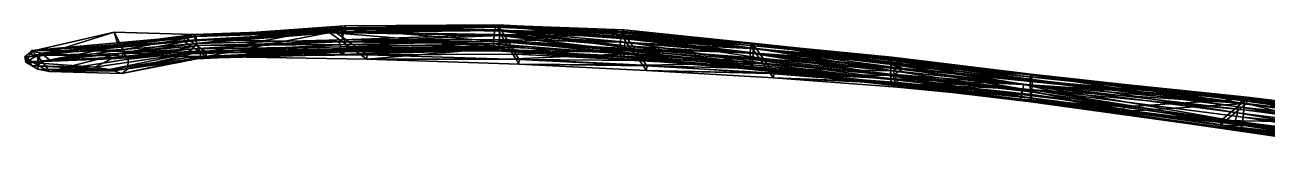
# Model space of a CAD drawing. Extents: x -3.67 to 3.67, y -1.12 to 0.75.
# Drawn here: x -3.672 to -1.979, y 0.317 to 0.504 of the extents above; entities that cross this region are included whole.
import ezdxf

# ---------------------------------------------------------------- set-up
doc = ezdxf.new("R2010")
doc.units = 0
doc.layers.add('PTERANDN$LWO', color=1, linetype='CONTINUOUS')

msp = doc.modelspace()

# ---------------------------------------------------------------- linework, layer by layer
at = {"layer": 'PTERANDN$LWO'}
for points in [[(-3.6626, 0.4679, 0.0091), (-3.5451, 0.4768, 0.0988), (-3.5502, 0.4938, 0.0728)], [(-3.5502, 0.4938, 0.0728), (-3.6547, 0.461, 0.0086), (-3.6626, 0.4679, 0.0091)], [(-3.5502, 0.4938, 0.0728), (-3.5405, 0.475, 0.0821), (-3.6547, 0.461, 0.0086)], [(-3.5502, 0.4938, 0.0728), (-3.5451, 0.4768, 0.0988), (-3.4418, 0.4906, 0.1762)], [(-3.5405, 0.475, 0.0821), (-3.5502, 0.4938, 0.0728), (-3.4418, 0.4906, 0.1762)], [(-3.4545, 0.4874, 0.1706), (-3.2569, 0.4996, 0.3062), (-3.4248, 0.4666, -0.0205)], [(-3.2569, 0.4996, 0.3062), (-3.4545, 0.4874, 0.1706), (-3.2569, 0.4932, 0.3062)], [(-3.4543, 0.4811, 0.1713), (-3.2569, 0.4932, 0.3062), (-3.4545, 0.4874, 0.1706)], [(-3.2569, 0.4932, 0.3062), (-3.4543, 0.4811, 0.1713), (-3.4248, 0.4603, -0.0198)], [(-3.4418, 0.4906, 0.1762), (-3.2345, 0.4969, 0.3127), (-3.2387, 0.4977, 0.3091)], [(-3.2387, 0.4977, 0.3091), (-3.2411, 0.4941, 0.3103), (-3.4418, 0.4906, 0.1762)], [(-3.2345, 0.4969, 0.3127), (-3.4418, 0.4906, 0.1762), (-3.4386, 0.4878, 0.1876)], [(-3.2411, 0.4941, 0.3103), (-3.4392, 0.4834, 0.1722), (-3.4418, 0.4906, 0.1762)], [(-3.2355, 0.4805, 0.3057), (-3.4392, 0.4834, 0.1722), (-3.2411, 0.4941, 0.3103)], [(-3.4379, 0.4781, 0.1969), (-3.2357, 0.5026, 0.3174), (-3.4386, 0.4878, 0.1876)], [(-3.2357, 0.5026, 0.3174), (-3.2345, 0.4969, 0.3127), (-3.4386, 0.4878, 0.1876)], [(-3.4379, 0.4781, 0.1969), (-3.234, 0.497, 0.3229), (-3.2357, 0.5026, 0.3174)], [(-3.2377, 0.4942, 0.3319), (-3.234, 0.497, 0.3229), (-3.4379, 0.4781, 0.1969)], [(-3.2395, 0.4833, 0.3351), (-3.2377, 0.4942, 0.3319), (-3.4379, 0.4781, 0.1969)], [(-3.2569, 0.4996, 0.3062), (-3.2058, 0.4629, -0.0513), (-3.4248, 0.4666, -0.0205)], [(-3.2059, 0.4566, -0.0507), (-3.2569, 0.4932, 0.3062), (-3.4248, 0.4603, -0.0198)], [(-3.0264, 0.5025, 0.4317), (-3.022, 0.4953, 0.351), (-3.2569, 0.4996, 0.3062)], [(-3.0264, 0.5025, 0.4317), (-3.2569, 0.4996, 0.3062), (-3.0267, 0.4962, 0.4322)], [(-3.2569, 0.4996, 0.3062), (-3.0123, 0.4794, 0.1737), (-3.2058, 0.4629, -0.0513)], [(-3.022, 0.4953, 0.351), (-3.0123, 0.4794, 0.1737), (-3.2569, 0.4996, 0.3062)], [(-3.2569, 0.4932, 0.3062), (-3.0267, 0.4962, 0.4322), (-3.2569, 0.4996, 0.3062)], [(-3.0267, 0.4962, 0.4322), (-3.2569, 0.4932, 0.3062), (-3.0223, 0.489, 0.3516)], [(-3.0126, 0.4731, 0.1742), (-3.2569, 0.4932, 0.3062), (-3.2059, 0.4566, -0.0507)], [(-3.0223, 0.489, 0.3516), (-3.2569, 0.4932, 0.3062), (-3.0126, 0.4731, 0.1742)], [(-3.0253, 0.4969, 0.4263), (-3.2411, 0.4941, 0.3103), (-3.2387, 0.4977, 0.3091)], [(-3.2411, 0.4941, 0.3103), (-3.0253, 0.4969, 0.4263), (-3.0251, 0.4892, 0.4234)], [(-3.2355, 0.4805, 0.3057), (-3.2411, 0.4941, 0.3103), (-3.0251, 0.4892, 0.4234)], [(-3.2377, 0.4942, 0.3319), (-3.2395, 0.4833, 0.3351), (-3.0323, 0.4905, 0.4513)], [(-3.2387, 0.4977, 0.3091), (-3.2345, 0.4969, 0.3127), (-3.0264, 0.5025, 0.4317)], [(-3.0253, 0.4969, 0.4263), (-3.2387, 0.4977, 0.3091), (-3.0264, 0.5025, 0.4317)], [(-3.0301, 0.5005, 0.4455), (-3.2377, 0.4942, 0.3319), (-3.0312, 0.4964, 0.449)], [(-3.0301, 0.5005, 0.4455), (-3.234, 0.497, 0.3229), (-3.2377, 0.4942, 0.3319)], [(-3.2377, 0.4942, 0.3319), (-3.0323, 0.4905, 0.4513), (-3.0312, 0.4964, 0.449)], [(-3.0275, 0.5039, 0.4363), (-3.2357, 0.5026, 0.3174), (-3.0287, 0.5033, 0.4412)], [(-3.0275, 0.5039, 0.4363), (-3.2345, 0.4969, 0.3127), (-3.2357, 0.5026, 0.3174)], [(-3.2357, 0.5026, 0.3174), (-3.234, 0.497, 0.3229), (-3.0287, 0.5033, 0.4412)], [(-3.2345, 0.4969, 0.3127), (-3.0275, 0.5039, 0.4363), (-3.0264, 0.5025, 0.4317)], [(-3.234, 0.497, 0.3229), (-3.0301, 0.5005, 0.4455), (-3.0287, 0.5033, 0.4412)], [(-3.0323, 0.4905, 0.4513), (-2.859, 0.4885, 0.5102), (-3.0312, 0.4964, 0.449)], [(-2.8576, 0.4923, 0.5046), (-3.0301, 0.5005, 0.4455), (-3.0312, 0.4964, 0.449)], [(-2.859, 0.4885, 0.5102), (-2.8576, 0.4923, 0.5046), (-3.0312, 0.4964, 0.449)], [(-3.0301, 0.5005, 0.4455), (-2.8555, 0.4968, 0.4981), (-3.0287, 0.5033, 0.4412)], [(-2.8555, 0.4968, 0.4981), (-3.0301, 0.5005, 0.4455), (-2.8576, 0.4923, 0.5046)], [(-2.8548, 0.4948, 0.4934), (-3.0275, 0.5039, 0.4363), (-3.0287, 0.5033, 0.4412)], [(-2.8555, 0.4968, 0.4981), (-2.8548, 0.4948, 0.4934), (-3.0287, 0.5033, 0.4412)], [(-3.0275, 0.5039, 0.4363), (-2.8531, 0.4896, 0.4869), (-3.0264, 0.5025, 0.4317)], [(-2.8531, 0.4896, 0.4869), (-3.0275, 0.5039, 0.4363), (-2.8548, 0.4948, 0.4934)], [(-3.0267, 0.4962, 0.4322), (-2.8574, 0.4874, 0.4949), (-3.0264, 0.5025, 0.4317)], [(-2.8574, 0.4874, 0.4949), (-3.0267, 0.4962, 0.4322), (-2.8522, 0.4802, 0.3995)], [(-3.0267, 0.4962, 0.4322), (-3.0223, 0.489, 0.3516), (-2.8522, 0.4802, 0.3995)], [(-2.8531, 0.4896, 0.4869), (-2.8533, 0.4844, 0.4835), (-3.0264, 0.5025, 0.4317)], [(-2.8533, 0.4844, 0.4835), (-3.0253, 0.4969, 0.4263), (-3.0264, 0.5025, 0.4317)], [(-3.022, 0.4953, 0.351), (-3.0264, 0.5025, 0.4317), (-2.8517, 0.4866, 0.3991)], [(-3.0264, 0.5025, 0.4317), (-2.8568, 0.4937, 0.4945), (-2.8517, 0.4866, 0.3991)], [(-2.8568, 0.4937, 0.4945), (-3.0264, 0.5025, 0.4317), (-2.8574, 0.4874, 0.4949)], [(-3.0253, 0.4969, 0.4263), (-2.8548, 0.475, 0.4849), (-3.0251, 0.4892, 0.4234)], [(-3.0253, 0.4969, 0.4263), (-2.8533, 0.4844, 0.4835), (-2.8548, 0.475, 0.4849)], [(-3.0123, 0.4794, 0.1737), (-3.022, 0.4953, 0.351), (-2.8405, 0.4708, 0.1891)], [(-3.022, 0.4953, 0.351), (-2.8517, 0.4866, 0.3991), (-2.8405, 0.4708, 0.1891)], [(-2.6823, 0.4756, 0.5554), (-2.8576, 0.4923, 0.5046), (-2.859, 0.4885, 0.5102)], [(-2.8555, 0.4968, 0.4981), (-2.8576, 0.4923, 0.5046), (-2.6813, 0.4783, 0.551)], [(-2.8576, 0.4923, 0.5046), (-2.6823, 0.4756, 0.5554), (-2.6813, 0.4783, 0.551)], [(-2.8574, 0.4874, 0.4949), (-2.6803, 0.4713, 0.5418), (-2.8568, 0.4937, 0.4945)], [(-2.8517, 0.4866, 0.3991), (-2.8568, 0.4937, 0.4945), (-2.6752, 0.4713, 0.4333)], [(-2.8568, 0.4937, 0.4945), (-2.6796, 0.4776, 0.5415), (-2.6752, 0.4713, 0.4333)], [(-2.6796, 0.4776, 0.5415), (-2.8568, 0.4937, 0.4945), (-2.6803, 0.4713, 0.5418)], [(-2.6803, 0.4789, 0.5462), (-2.8555, 0.4968, 0.4981), (-2.6813, 0.4783, 0.551)], [(-2.6803, 0.4789, 0.5462), (-2.8548, 0.4948, 0.4934), (-2.8555, 0.4968, 0.4981)], [(-2.8548, 0.4948, 0.4934), (-2.6803, 0.4789, 0.5462), (-2.6796, 0.4776, 0.5415)], [(-2.8531, 0.4896, 0.4869), (-2.8548, 0.4948, 0.4934), (-2.6796, 0.4776, 0.5415)], [(-3.4545, 0.4874, 0.1706), (-3.4248, 0.4666, -0.0205), (-3.6629, 0.4687, 0.0104)], [(-3.4545, 0.4874, 0.1706), (-3.6629, 0.4687, 0.0104), (-3.4543, 0.4811, 0.1713)], [(-3.6622, 0.4623, 0.0111), (-3.4543, 0.4811, 0.1713), (-3.6629, 0.4687, 0.0104)], [(-3.5451, 0.4768, 0.0988), (-3.6626, 0.4679, 0.0091), (-3.6495, 0.4649, 0.0237)], [(-3.4248, 0.4603, -0.0198), (-3.4543, 0.4811, 0.1713), (-3.6622, 0.4623, 0.0111)], [(-3.6547, 0.461, 0.0086), (-3.5405, 0.475, 0.0821), (-3.6483, 0.4538, 0.0083)], [(-3.5427, 0.4756, 0.105), (-3.5451, 0.4768, 0.0988), (-3.6495, 0.4649, 0.0237)], [(-3.6495, 0.4649, 0.0237), (-3.5371, 0.4702, 0.1111), (-3.5427, 0.4756, 0.105)], [(-3.5405, 0.475, 0.0821), (-3.5376, 0.4657, 0.0812), (-3.6483, 0.4538, 0.0083)], [(-3.4418, 0.4906, 0.1762), (-3.5451, 0.4768, 0.0988), (-3.5427, 0.4756, 0.105)], [(-3.4418, 0.4906, 0.1762), (-3.5427, 0.4756, 0.105), (-3.4386, 0.4878, 0.1876)], [(-3.5427, 0.4756, 0.105), (-3.5371, 0.4702, 0.1111), (-3.4386, 0.4878, 0.1876)], [(-3.4392, 0.4834, 0.1722), (-3.5405, 0.475, 0.0821), (-3.4418, 0.4906, 0.1762)], [(-3.5376, 0.4657, 0.0812), (-3.5405, 0.475, 0.0821), (-3.4392, 0.4834, 0.1722)], [(-3.5376, 0.4657, 0.0812), (-3.4392, 0.4834, 0.1722), (-3.4364, 0.4755, 0.1713)], [(-3.5311, 0.4568, 0.0831), (-3.5376, 0.4657, 0.0812), (-3.4364, 0.4755, 0.1713)], [(-3.5371, 0.4702, 0.1111), (-3.4379, 0.4781, 0.1969), (-3.4386, 0.4878, 0.1876)], [(-3.4379, 0.4781, 0.1969), (-3.5371, 0.4702, 0.1111), (-3.5361, 0.4655, 0.1174)], [(-3.5361, 0.4655, 0.1174), (-3.4433, 0.4711, 0.2022), (-3.4379, 0.4781, 0.1969)], [(-3.4333, 0.4667, 0.1721), (-3.5311, 0.4568, 0.0831), (-3.4364, 0.4755, 0.1713)], [(-3.4433, 0.4711, 0.2022), (-3.2395, 0.4833, 0.3351), (-3.4379, 0.4781, 0.1969)], [(-3.2442, 0.4804, 0.336), (-3.2395, 0.4833, 0.3351), (-3.4433, 0.4711, 0.2022)], [(-3.2414, 0.4738, 0.3284), (-3.2442, 0.4804, 0.336), (-3.4433, 0.4711, 0.2022)], [(-3.4392, 0.4834, 0.1722), (-3.2355, 0.4805, 0.3057), (-3.4364, 0.4755, 0.1713)], [(-3.2355, 0.4805, 0.3057), (-3.235, 0.4768, 0.304), (-3.4364, 0.4755, 0.1713)], [(-3.235, 0.4768, 0.304), (-3.4333, 0.4667, 0.1721), (-3.4364, 0.4755, 0.1713)], [(-3.2326, 0.4712, 0.306), (-3.4333, 0.4667, 0.1721), (-3.235, 0.4768, 0.304)], [(-3.2442, 0.4804, 0.336), (-3.0331, 0.4778, 0.4506), (-3.0328, 0.4839, 0.452)], [(-3.2395, 0.4833, 0.3351), (-3.2442, 0.4804, 0.336), (-3.0328, 0.4839, 0.452)], [(-3.2442, 0.4804, 0.336), (-3.2414, 0.4738, 0.3284), (-3.0331, 0.4778, 0.4506)], [(-3.0331, 0.4778, 0.4506), (-3.2414, 0.4738, 0.3284), (-3.0324, 0.4724, 0.4473)], [(-3.0323, 0.4905, 0.4513), (-3.2395, 0.4833, 0.3351), (-3.0328, 0.4839, 0.452)], [(-3.0252, 0.4812, 0.4225), (-3.2355, 0.4805, 0.3057), (-3.0251, 0.4892, 0.4234)], [(-3.0252, 0.4812, 0.4225), (-3.235, 0.4768, 0.304), (-3.2355, 0.4805, 0.3057)], [(-3.235, 0.4768, 0.304), (-3.0252, 0.4812, 0.4225), (-3.0264, 0.4736, 0.4242)], [(-3.2326, 0.4712, 0.306), (-3.235, 0.4768, 0.304), (-3.0264, 0.4736, 0.4242)], [(-3.0123, 0.4794, 0.1737), (-3.0027, 0.4635, -0.0037), (-3.2058, 0.4629, -0.0513)], [(-3.0331, 0.4778, 0.4506), (-2.8598, 0.4641, 0.5113), (-3.0328, 0.4839, 0.452)], [(-2.8586, 0.4559, 0.5059), (-3.0331, 0.4778, 0.4506), (-3.0324, 0.4724, 0.4473)], [(-2.8586, 0.4559, 0.5059), (-2.8598, 0.4641, 0.5113), (-3.0331, 0.4778, 0.4506)], [(-2.8605, 0.4799, 0.5132), (-3.0323, 0.4905, 0.4513), (-3.0328, 0.4839, 0.452)], [(-2.8598, 0.4641, 0.5113), (-2.8606, 0.4715, 0.5153), (-3.0328, 0.4839, 0.452)], [(-2.8606, 0.4715, 0.5153), (-2.8605, 0.4799, 0.5132), (-3.0328, 0.4839, 0.452)], [(-2.859, 0.4885, 0.5102), (-3.0323, 0.4905, 0.4513), (-2.8605, 0.4799, 0.5132)], [(-3.0252, 0.4812, 0.4225), (-2.8561, 0.4658, 0.4862), (-3.0264, 0.4736, 0.4242)], [(-2.8545, 0.4688, 0.4828), (-3.0252, 0.4812, 0.4225), (-3.0251, 0.4892, 0.4234)], [(-3.0252, 0.4812, 0.4225), (-2.8545, 0.4688, 0.4828), (-2.8561, 0.4658, 0.4862)], [(-2.8548, 0.475, 0.4849), (-2.8545, 0.4688, 0.4828), (-3.0251, 0.4892, 0.4234)], [(-2.8522, 0.4802, 0.3995), (-3.0223, 0.489, 0.3516), (-2.8409, 0.4645, 0.1895)], [(-3.0223, 0.489, 0.3516), (-3.0126, 0.4731, 0.1742), (-2.8409, 0.4645, 0.1895)], [(-3.0123, 0.4794, 0.1737), (-2.8405, 0.4708, 0.1891), (-3.0027, 0.4635, -0.0037)], [(-2.6832, 0.4653, 0.5612), (-2.8605, 0.4799, 0.5132), (-2.8606, 0.4715, 0.5153)], [(-2.859, 0.4885, 0.5102), (-2.8605, 0.4799, 0.5132), (-2.6831, 0.4715, 0.5587)], [(-2.8605, 0.4799, 0.5132), (-2.6832, 0.4653, 0.5612), (-2.6831, 0.4715, 0.5587)], [(-2.6823, 0.4756, 0.5554), (-2.859, 0.4885, 0.5102), (-2.6831, 0.4715, 0.5587)], [(-2.6803, 0.4713, 0.5418), (-2.8574, 0.4874, 0.4949), (-2.6758, 0.465, 0.4336)], [(-2.8574, 0.4874, 0.4949), (-2.8522, 0.4802, 0.3995), (-2.6758, 0.465, 0.4336)], [(-2.8548, 0.475, 0.4849), (-2.8533, 0.4844, 0.4835), (-2.6795, 0.4645, 0.5324)], [(-2.6796, 0.4565, 0.5311), (-2.8548, 0.475, 0.4849), (-2.6795, 0.4645, 0.5324)], [(-2.6796, 0.4565, 0.5311), (-2.8545, 0.4688, 0.4828), (-2.8548, 0.475, 0.4849)], [(-2.6792, 0.4719, 0.5359), (-2.8533, 0.4844, 0.4835), (-2.8531, 0.4896, 0.4869)], [(-2.8533, 0.4844, 0.4835), (-2.6792, 0.4719, 0.5359), (-2.6795, 0.4645, 0.5324)], [(-2.6792, 0.4719, 0.5359), (-2.8531, 0.4896, 0.4869), (-2.6796, 0.4776, 0.5415)], [(-2.6758, 0.465, 0.4336), (-2.8522, 0.4802, 0.3995), (-2.666, 0.4512, 0.1955)], [(-2.8522, 0.4802, 0.3995), (-2.8409, 0.4645, 0.1895), (-2.666, 0.4512, 0.1955)], [(-2.8405, 0.4708, 0.1891), (-2.8517, 0.4866, 0.3991), (-2.6655, 0.4576, 0.1952)], [(-2.8517, 0.4866, 0.3991), (-2.6752, 0.4713, 0.4333), (-2.6655, 0.4576, 0.1952)], [(-2.4919, 0.4565, 0.5909), (-2.6823, 0.4756, 0.5554), (-2.6831, 0.4715, 0.5587)], [(-2.6823, 0.4756, 0.5554), (-2.4905, 0.4597, 0.5844), (-2.6813, 0.4783, 0.551)], [(-2.4905, 0.4597, 0.5844), (-2.6823, 0.4756, 0.5554), (-2.4919, 0.4565, 0.5909)], [(-2.4913, 0.4585, 0.5797), (-2.6803, 0.4789, 0.5462), (-2.6813, 0.4783, 0.551)], [(-2.4905, 0.4597, 0.5844), (-2.4913, 0.4585, 0.5797), (-2.6813, 0.4783, 0.551)], [(-2.6803, 0.4789, 0.5462), (-2.4907, 0.4548, 0.5745), (-2.6796, 0.4776, 0.5415)], [(-2.4907, 0.4548, 0.5745), (-2.6803, 0.4789, 0.5462), (-2.4913, 0.4585, 0.5797)], [(-2.6803, 0.4713, 0.5418), (-2.4952, 0.4508, 0.5773), (-2.6796, 0.4776, 0.5415)], [(-2.4907, 0.4548, 0.5745), (-2.4908, 0.4495, 0.5702), (-2.6796, 0.4776, 0.5415)], [(-2.4908, 0.4495, 0.5702), (-2.6792, 0.4719, 0.5359), (-2.6796, 0.4776, 0.5415)], [(-2.6752, 0.4713, 0.4333), (-2.6796, 0.4776, 0.5415), (-2.4743, 0.4505, 0.4679)], [(-2.6796, 0.4776, 0.5415), (-2.4944, 0.4571, 0.5771), (-2.4743, 0.4505, 0.4679)], [(-2.4944, 0.4571, 0.5771), (-2.6796, 0.4776, 0.5415), (-2.4952, 0.4508, 0.5773)], [(-3.6626, 0.4679, 0.0091), (-3.6547, 0.461, 0.0086), (-3.6719, 0.4601, 0.014)], [(-3.6706, 0.4529, 0.0257), (-3.6626, 0.4679, 0.0091), (-3.6719, 0.4601, 0.014)], [(-3.6719, 0.4601, 0.014), (-3.6547, 0.461, 0.0086), (-3.6539, 0.4483, 0.0126)], [(-3.662, 0.4476, 0.0235), (-3.6719, 0.4601, 0.014), (-3.6539, 0.4483, 0.0126)], [(-3.6706, 0.4529, 0.0257), (-3.6719, 0.4601, 0.014), (-3.662, 0.4476, 0.0235)], [(-3.6626, 0.4679, 0.0091), (-3.6706, 0.4529, 0.0257), (-3.6495, 0.4649, 0.0237)], [(-3.6495, 0.4649, 0.0237), (-3.6706, 0.4529, 0.0257), (-3.6543, 0.4543, 0.036)], [(-3.6706, 0.4529, 0.0257), (-3.5537, 0.4574, 0.1166), (-3.6543, 0.4543, 0.036)], [(-3.5764, 0.446, 0.1222), (-3.5537, 0.4574, 0.1166), (-3.6706, 0.4529, 0.0257)], [(-3.6629, 0.4687, 0.0104), (-3.4248, 0.4666, -0.0205), (-3.6622, 0.4623, 0.0111)], [(-3.4248, 0.4603, -0.0198), (-3.6622, 0.4623, 0.0111), (-3.4248, 0.4666, -0.0205)], [(-3.6547, 0.461, 0.0086), (-3.6483, 0.4538, 0.0083), (-3.6539, 0.4483, 0.0126)], [(-3.6377, 0.4556, 0.0374), (-3.6495, 0.4649, 0.0237), (-3.6543, 0.4543, 0.036)], [(-3.5537, 0.4574, 0.1166), (-3.5503, 0.4589, 0.1197), (-3.6543, 0.4543, 0.036)], [(-3.5503, 0.4589, 0.1197), (-3.6377, 0.4556, 0.0374), (-3.6543, 0.4543, 0.036)], [(-3.5371, 0.4702, 0.1111), (-3.6495, 0.4649, 0.0237), (-3.6377, 0.4556, 0.0374)], [(-3.5376, 0.4657, 0.0812), (-3.6381, 0.4401, 0.0143), (-3.6483, 0.4538, 0.0083)], [(-3.5376, 0.4657, 0.0812), (-3.5311, 0.4568, 0.0831), (-3.6381, 0.4401, 0.0143)], [(-3.5361, 0.4655, 0.1174), (-3.5371, 0.4702, 0.1111), (-3.6377, 0.4556, 0.0374)], [(-3.5419, 0.4591, 0.1204), (-3.5361, 0.4655, 0.1174), (-3.6377, 0.4556, 0.0374)], [(-3.5503, 0.4589, 0.1197), (-3.5419, 0.4591, 0.1204), (-3.6377, 0.4556, 0.0374)], [(-3.5764, 0.446, 0.1222), (-3.5564, 0.4427, 0.1117), (-3.4528, 0.4641, 0.1967)], [(-3.5537, 0.4574, 0.1166), (-3.5764, 0.446, 0.1222), (-3.4528, 0.4641, 0.1967)], [(-3.5564, 0.4427, 0.1117), (-3.4483, 0.4597, 0.1919), (-3.4528, 0.4641, 0.1967)], [(-3.4483, 0.4597, 0.1919), (-3.5564, 0.4427, 0.1117), (-3.5505, 0.441, 0.1048)], [(-3.4492, 0.4675, 0.1994), (-3.5537, 0.4574, 0.1166), (-3.4528, 0.4641, 0.1967)], [(-3.5503, 0.4589, 0.1197), (-3.5537, 0.4574, 0.1166), (-3.4492, 0.4675, 0.1994)], [(-3.4483, 0.4597, 0.1919), (-3.5505, 0.441, 0.1048), (-3.4431, 0.4577, 0.1858)], [(-3.5505, 0.441, 0.1048), (-3.5397, 0.4374, 0.0992), (-3.4431, 0.4577, 0.1858)], [(-3.5503, 0.4589, 0.1197), (-3.4492, 0.4675, 0.1994), (-3.4433, 0.4711, 0.2022)], [(-3.5419, 0.4591, 0.1204), (-3.5503, 0.4589, 0.1197), (-3.4433, 0.4711, 0.2022)], [(-3.5361, 0.4655, 0.1174), (-3.5419, 0.4591, 0.1204), (-3.4433, 0.4711, 0.2022)], [(-3.5397, 0.4374, 0.0992), (-3.4373, 0.4571, 0.1806), (-3.4431, 0.4577, 0.1858)], [(-3.5316, 0.4434, 0.0912), (-3.4333, 0.4667, 0.1721), (-3.4319, 0.4595, 0.176)], [(-3.5316, 0.4434, 0.0912), (-3.5311, 0.4568, 0.0831), (-3.4333, 0.4667, 0.1721)], [(-3.4373, 0.4571, 0.1806), (-3.5316, 0.4434, 0.0912), (-3.4319, 0.4595, 0.176)], [(-3.4483, 0.4597, 0.1919), (-3.2464, 0.4693, 0.3279), (-3.4528, 0.4641, 0.1967)], [(-3.2464, 0.4693, 0.3279), (-3.4492, 0.4675, 0.1994), (-3.4528, 0.4641, 0.1967)], [(-3.4492, 0.4675, 0.1994), (-3.2414, 0.4738, 0.3284), (-3.4433, 0.4711, 0.2022)], [(-3.2464, 0.4693, 0.3279), (-3.2414, 0.4738, 0.3284), (-3.4492, 0.4675, 0.1994)], [(-3.2464, 0.4693, 0.3279), (-3.4483, 0.4597, 0.1919), (-3.2388, 0.4634, 0.3184)], [(-3.2388, 0.4634, 0.3184), (-3.4483, 0.4597, 0.1919), (-3.4431, 0.4577, 0.1858)], [(-3.4373, 0.4571, 0.1806), (-3.2364, 0.4668, 0.3106), (-3.4431, 0.4577, 0.1858)], [(-3.2364, 0.4668, 0.3106), (-3.2388, 0.4634, 0.3184), (-3.4431, 0.4577, 0.1858)], [(-3.2316, 0.4687, 0.3069), (-3.4373, 0.4571, 0.1806), (-3.4319, 0.4595, 0.176)], [(-3.2364, 0.4668, 0.3106), (-3.4373, 0.4571, 0.1806), (-3.2316, 0.4687, 0.3069)], [(-3.4333, 0.4667, 0.1721), (-3.2326, 0.4712, 0.306), (-3.4319, 0.4595, 0.176)], [(-3.2326, 0.4712, 0.306), (-3.2316, 0.4687, 0.3069), (-3.4319, 0.4595, 0.176)], [(-3.4248, 0.4666, -0.0205), (-3.2058, 0.4629, -0.0513), (-3.4248, 0.4603, -0.0198)], [(-3.2059, 0.4566, -0.0507), (-3.4248, 0.4603, -0.0198), (-3.2058, 0.4629, -0.0513)], [(-3.2414, 0.4738, 0.3284), (-3.2464, 0.4693, 0.3279), (-3.0324, 0.4724, 0.4473)], [(-3.2464, 0.4693, 0.3279), (-3.2388, 0.4634, 0.3184), (-3.0324, 0.4724, 0.4473)], [(-3.2388, 0.4634, 0.3184), (-3.0313, 0.4689, 0.4417), (-3.0324, 0.4724, 0.4473)], [(-3.0313, 0.4689, 0.4417), (-3.2388, 0.4634, 0.3184), (-3.2364, 0.4668, 0.3106)], [(-3.0313, 0.4689, 0.4417), (-3.2364, 0.4668, 0.3106), (-3.0296, 0.468, 0.4351)], [(-3.2364, 0.4668, 0.3106), (-3.2316, 0.4687, 0.3069), (-3.0296, 0.468, 0.4351)], [(-3.0276, 0.4695, 0.4289), (-3.2326, 0.4712, 0.306), (-3.0264, 0.4736, 0.4242)], [(-3.0276, 0.4695, 0.4289), (-3.2316, 0.4687, 0.3069), (-3.2326, 0.4712, 0.306)], [(-3.2316, 0.4687, 0.3069), (-3.0276, 0.4695, 0.4289), (-3.0296, 0.468, 0.4351)], [(-3.0029, 0.4572, -0.0032), (-3.0126, 0.4731, 0.1742), (-3.2059, 0.4566, -0.0507)], [(-3.2058, 0.4629, -0.0513), (-2.9983, 0.4563, -0.0843), (-3.2059, 0.4566, -0.0507)], [(-2.9985, 0.4499, -0.0838), (-3.0029, 0.4572, -0.0032), (-3.2059, 0.4566, -0.0507)], [(-3.0027, 0.4635, -0.0037), (-2.9983, 0.4563, -0.0843), (-3.2058, 0.4629, -0.0513)], [(-3.0313, 0.4689, 0.4417), (-2.8586, 0.4559, 0.5059), (-3.0324, 0.4724, 0.4473)], [(-2.8562, 0.4574, 0.4977), (-3.0313, 0.4689, 0.4417), (-3.0296, 0.468, 0.4351)], [(-2.8586, 0.4559, 0.5059), (-3.0313, 0.4689, 0.4417), (-2.8562, 0.4574, 0.4977)], [(-3.0276, 0.4695, 0.4289), (-2.8552, 0.4608, 0.4851), (-3.0296, 0.468, 0.4351)], [(-2.8552, 0.4608, 0.4851), (-2.8553, 0.4595, 0.4903), (-3.0296, 0.468, 0.4351)], [(-2.8553, 0.4595, 0.4903), (-2.8562, 0.4574, 0.4977), (-3.0296, 0.468, 0.4351)], [(-2.8561, 0.4658, 0.4862), (-3.0276, 0.4695, 0.4289), (-3.0264, 0.4736, 0.4242)], [(-2.8561, 0.4658, 0.4862), (-2.8552, 0.4608, 0.4851), (-3.0276, 0.4695, 0.4289)], [(-3.0126, 0.4731, 0.1742), (-3.0029, 0.4572, -0.0032), (-2.8409, 0.4645, 0.1895)], [(-2.8296, 0.4487, -0.0205), (-2.8409, 0.4645, 0.1895), (-3.0029, 0.4572, -0.0032)], [(-3.0029, 0.4572, -0.0032), (-2.9985, 0.4499, -0.0838), (-2.8296, 0.4487, -0.0205)], [(-2.8293, 0.455, -0.0209), (-3.0027, 0.4635, -0.0037), (-2.8405, 0.4708, 0.1891)], [(-3.0027, 0.4635, -0.0037), (-2.8293, 0.455, -0.0209), (-2.9983, 0.4563, -0.0843)], [(-2.8606, 0.4715, 0.5153), (-2.6827, 0.4521, 0.5608), (-2.6829, 0.4586, 0.562)], [(-2.8606, 0.4715, 0.5153), (-2.8598, 0.4641, 0.5113), (-2.6827, 0.4521, 0.5608)], [(-2.6832, 0.4653, 0.5612), (-2.8606, 0.4715, 0.5153), (-2.6829, 0.4586, 0.562)], [(-2.8598, 0.4641, 0.5113), (-2.8586, 0.4559, 0.5059), (-2.6818, 0.4467, 0.5573)], [(-2.6827, 0.4521, 0.5608), (-2.8598, 0.4641, 0.5113), (-2.6818, 0.4467, 0.5573)], [(-2.8586, 0.4559, 0.5059), (-2.8562, 0.4574, 0.4977), (-2.6818, 0.4467, 0.5573)], [(-2.6818, 0.4433, 0.5513), (-2.8562, 0.4574, 0.4977), (-2.8553, 0.4595, 0.4903)], [(-2.8562, 0.4574, 0.4977), (-2.6818, 0.4433, 0.5513), (-2.6818, 0.4467, 0.5573)], [(-2.8561, 0.4658, 0.4862), (-2.8545, 0.4688, 0.4828), (-2.6804, 0.4489, 0.5328)], [(-2.8552, 0.4608, 0.4851), (-2.8561, 0.4658, 0.4862), (-2.6804, 0.4489, 0.5328)], [(-2.8553, 0.4595, 0.4903), (-2.8552, 0.4608, 0.4851), (-2.6807, 0.4447, 0.5379)], [(-2.8553, 0.4595, 0.4903), (-2.6807, 0.4447, 0.5379), (-2.6813, 0.4427, 0.5444)], [(-2.6818, 0.4433, 0.5513), (-2.8553, 0.4595, 0.4903), (-2.6813, 0.4427, 0.5444)], [(-2.6807, 0.4447, 0.5379), (-2.8552, 0.4608, 0.4851), (-2.6804, 0.4489, 0.5328)], [(-2.8545, 0.4688, 0.4828), (-2.6796, 0.4565, 0.5311), (-2.6804, 0.4489, 0.5328)], [(-2.8409, 0.4645, 0.1895), (-2.8296, 0.4487, -0.0205), (-2.666, 0.4512, 0.1955)], [(-2.8405, 0.4708, 0.1891), (-2.6655, 0.4576, 0.1952), (-2.8293, 0.455, -0.0209)], [(-2.6558, 0.4438, -0.0429), (-2.8293, 0.455, -0.0209), (-2.6655, 0.4576, 0.1952)], [(-2.6832, 0.4653, 0.5612), (-2.4916, 0.4523, 0.5961), (-2.6831, 0.4715, 0.5587)], [(-2.4917, 0.4443, 0.5982), (-2.6832, 0.4653, 0.5612), (-2.6829, 0.4586, 0.562)], [(-2.4916, 0.4523, 0.5961), (-2.6832, 0.4653, 0.5612), (-2.4917, 0.4443, 0.5982)], [(-2.4916, 0.4523, 0.5961), (-2.4919, 0.4565, 0.5909), (-2.6831, 0.4715, 0.5587)], [(-2.6827, 0.4521, 0.5608), (-2.492, 0.4365, 0.5999), (-2.6829, 0.4586, 0.562)], [(-2.492, 0.4365, 0.5999), (-2.4917, 0.4443, 0.5982), (-2.6829, 0.4586, 0.562)], [(-2.4952, 0.4508, 0.5773), (-2.6803, 0.4713, 0.5418), (-2.475, 0.4442, 0.4682)], [(-2.6803, 0.4713, 0.5418), (-2.6758, 0.465, 0.4336), (-2.475, 0.4442, 0.4682)], [(-2.491, 0.434, 0.5668), (-2.6796, 0.4565, 0.5311), (-2.6795, 0.4645, 0.5324)], [(-2.6792, 0.4719, 0.5359), (-2.4916, 0.4414, 0.5692), (-2.6795, 0.4645, 0.5324)], [(-2.4916, 0.4414, 0.5692), (-2.491, 0.434, 0.5668), (-2.6795, 0.4645, 0.5324)], [(-2.6792, 0.4719, 0.5359), (-2.4908, 0.4495, 0.5702), (-2.4916, 0.4414, 0.5692)], [(-2.475, 0.4442, 0.4682), (-2.6758, 0.465, 0.4336), (-2.489, 0.4346, 0.195)], [(-2.6758, 0.465, 0.4336), (-2.666, 0.4512, 0.1955), (-2.489, 0.4346, 0.195)], [(-2.6655, 0.4576, 0.1952), (-2.6752, 0.4713, 0.4333), (-2.4884, 0.4409, 0.1948)], [(-2.6752, 0.4713, 0.4333), (-2.4743, 0.4505, 0.4679), (-2.4884, 0.4409, 0.1948)], [(-2.6655, 0.4576, 0.1952), (-2.4884, 0.4409, 0.1948), (-2.6558, 0.4438, -0.0429)], [(-2.4905, 0.4597, 0.5844), (-2.4919, 0.4565, 0.5909), (-2.2999, 0.4354, 0.6159)], [(-2.3003, 0.4365, 0.6107), (-2.4913, 0.4585, 0.5797), (-2.4905, 0.4597, 0.5844)], [(-2.4913, 0.4585, 0.5797), (-2.3003, 0.4365, 0.6107), (-2.3011, 0.4354, 0.6056)], [(-2.4907, 0.4548, 0.5745), (-2.4913, 0.4585, 0.5797), (-2.3011, 0.4354, 0.6056)], [(-2.3003, 0.4365, 0.6107), (-2.4905, 0.4597, 0.5844), (-2.2999, 0.4354, 0.6159)], [(-3.662, 0.4476, 0.0235), (-3.5764, 0.446, 0.1222), (-3.6706, 0.4529, 0.0257)], [(-3.6543, 0.4433, 0.0202), (-3.662, 0.4476, 0.0235), (-3.6539, 0.4483, 0.0126)], [(-3.5564, 0.4427, 0.1117), (-3.662, 0.4476, 0.0235), (-3.6543, 0.4433, 0.0202)], [(-3.5764, 0.446, 0.1222), (-3.662, 0.4476, 0.0235), (-3.5564, 0.4427, 0.1117)], [(-3.6381, 0.4401, 0.0143), (-3.6543, 0.4433, 0.0202), (-3.6539, 0.4483, 0.0126)], [(-3.6381, 0.4401, 0.0143), (-3.5505, 0.441, 0.1048), (-3.6543, 0.4433, 0.0202)], [(-3.5505, 0.441, 0.1048), (-3.5564, 0.4427, 0.1117), (-3.6543, 0.4433, 0.0202)], [(-3.6483, 0.4538, 0.0083), (-3.6381, 0.4401, 0.0143), (-3.6539, 0.4483, 0.0126)], [(-3.5311, 0.4568, 0.0831), (-3.5316, 0.4434, 0.0912), (-3.6381, 0.4401, 0.0143)], [(-3.5316, 0.4434, 0.0912), (-3.5397, 0.4374, 0.0992), (-3.6381, 0.4401, 0.0143)], [(-3.5505, 0.441, 0.1048), (-3.6381, 0.4401, 0.0143), (-3.5397, 0.4374, 0.0992)], [(-3.4373, 0.4571, 0.1806), (-3.5397, 0.4374, 0.0992), (-3.5316, 0.4434, 0.0912)], [(-2.9985, 0.4499, -0.0838), (-3.2059, 0.4566, -0.0507), (-2.9983, 0.4563, -0.0843)], [(-2.9983, 0.4563, -0.0843), (-2.8243, 0.4479, -0.1164), (-2.9985, 0.4499, -0.0838)], [(-2.8245, 0.4415, -0.116), (-2.9985, 0.4499, -0.0838), (-2.8243, 0.4479, -0.1164)], [(-2.8245, 0.4415, -0.116), (-2.8296, 0.4487, -0.0205), (-2.9985, 0.4499, -0.0838)], [(-2.8243, 0.4479, -0.1164), (-2.9983, 0.4563, -0.0843), (-2.8293, 0.455, -0.0209)], [(-2.6561, 0.4374, -0.0426), (-2.666, 0.4512, 0.1955), (-2.8296, 0.4487, -0.0205)], [(-2.8296, 0.4487, -0.0205), (-2.8245, 0.4415, -0.116), (-2.6561, 0.4374, -0.0426)], [(-2.8293, 0.455, -0.0209), (-2.6558, 0.4438, -0.0429), (-2.8243, 0.4479, -0.1164)], [(-2.8243, 0.4479, -0.1164), (-2.6513, 0.4375, -0.1512), (-2.8245, 0.4415, -0.116)], [(-2.6517, 0.4312, -0.1509), (-2.8245, 0.4415, -0.116), (-2.6513, 0.4375, -0.1512)], [(-2.6517, 0.4312, -0.1509), (-2.6561, 0.4374, -0.0426), (-2.8245, 0.4415, -0.116)], [(-2.6513, 0.4375, -0.1512), (-2.8243, 0.4479, -0.1164), (-2.6558, 0.4438, -0.0429)], [(-2.4915, 0.4289, 0.5968), (-2.6827, 0.4521, 0.5608), (-2.6818, 0.4467, 0.5573)], [(-2.492, 0.4365, 0.5999), (-2.6827, 0.4521, 0.5608), (-2.4915, 0.4289, 0.5968)], [(-2.6818, 0.4433, 0.5513), (-2.4918, 0.4214, 0.5846), (-2.6818, 0.4467, 0.5573)], [(-2.4918, 0.4214, 0.5846), (-2.4916, 0.423, 0.5919), (-2.6818, 0.4467, 0.5573)], [(-2.4916, 0.423, 0.5919), (-2.4915, 0.4289, 0.5968), (-2.6818, 0.4467, 0.5573)], [(-2.4909, 0.4226, 0.5769), (-2.6818, 0.4433, 0.5513), (-2.6813, 0.4427, 0.5444)], [(-2.4909, 0.4226, 0.5769), (-2.4918, 0.4214, 0.5846), (-2.6818, 0.4433, 0.5513)], [(-2.6807, 0.4447, 0.5379), (-2.4914, 0.4244, 0.5711), (-2.6813, 0.4427, 0.5444)], [(-2.4914, 0.4244, 0.5711), (-2.4909, 0.4226, 0.5769), (-2.6813, 0.4427, 0.5444)], [(-2.4916, 0.4298, 0.5697), (-2.6807, 0.4447, 0.5379), (-2.6804, 0.4489, 0.5328)], [(-2.4914, 0.4244, 0.5711), (-2.6807, 0.4447, 0.5379), (-2.4916, 0.4298, 0.5697)], [(-2.6796, 0.4565, 0.5311), (-2.4916, 0.4298, 0.5697), (-2.6804, 0.4489, 0.5328)], [(-2.6796, 0.4565, 0.5311), (-2.491, 0.434, 0.5668), (-2.4916, 0.4298, 0.5697)], [(-2.666, 0.4512, 0.1955), (-2.6561, 0.4374, -0.0426), (-2.489, 0.4346, 0.195)], [(-2.6558, 0.4438, -0.0429), (-2.4842, 0.4298, -0.068), (-2.6513, 0.4375, -0.1512)], [(-2.4842, 0.4298, -0.068), (-2.6558, 0.4438, -0.0429), (-2.4884, 0.4409, 0.1948)], [(-2.4952, 0.4508, 0.5773), (-2.3018, 0.4291, 0.6058), (-2.4944, 0.4571, 0.5771)], [(-2.3018, 0.4291, 0.6058), (-2.4952, 0.4508, 0.5773), (-2.475, 0.4442, 0.4682)], [(-2.4944, 0.4571, 0.5771), (-2.3011, 0.4354, 0.6056), (-2.4743, 0.4505, 0.4679)], [(-2.3011, 0.4354, 0.6056), (-2.4944, 0.4571, 0.5771), (-2.3018, 0.4291, 0.6058)], [(-2.2992, 0.4214, 0.6269), (-2.4917, 0.4443, 0.5982), (-2.492, 0.4365, 0.5999)], [(-2.4919, 0.4565, 0.5909), (-2.2994, 0.4322, 0.6207), (-2.2999, 0.4354, 0.6159)], [(-2.2994, 0.4322, 0.6207), (-2.4919, 0.4565, 0.5909), (-2.4916, 0.4523, 0.5961)], [(-2.4916, 0.4523, 0.5961), (-2.4917, 0.4443, 0.5982), (-2.299, 0.4275, 0.6243)], [(-2.4917, 0.4443, 0.5982), (-2.2992, 0.4214, 0.6269), (-2.299, 0.4275, 0.6243)], [(-2.2994, 0.4322, 0.6207), (-2.4916, 0.4523, 0.5961), (-2.299, 0.4275, 0.6243)], [(-2.4916, 0.4414, 0.5692), (-2.4908, 0.4495, 0.5702), (-2.3016, 0.4212, 0.5957)], [(-2.3014, 0.4123, 0.5943), (-2.4916, 0.4414, 0.5692), (-2.3016, 0.4212, 0.5957)], [(-2.3014, 0.4123, 0.5943), (-2.491, 0.434, 0.5668), (-2.4916, 0.4414, 0.5692)], [(-2.3011, 0.4293, 0.5994), (-2.4908, 0.4495, 0.5702), (-2.4907, 0.4548, 0.5745)], [(-2.4908, 0.4495, 0.5702), (-2.3011, 0.4293, 0.5994), (-2.3016, 0.4212, 0.5957)], [(-2.3011, 0.4293, 0.5994), (-2.4907, 0.4548, 0.5745), (-2.3011, 0.4354, 0.6056)], [(-2.475, 0.4442, 0.4682), (-2.489, 0.4346, 0.195), (-2.3112, 0.4159, 0.191)], [(-2.4884, 0.4409, 0.1948), (-2.4743, 0.4505, 0.4679), (-2.3106, 0.4223, 0.1908)], [(-2.4884, 0.4409, 0.1948), (-2.3106, 0.4223, 0.1908), (-2.4842, 0.4298, -0.068)], [(-2.475, 0.4442, 0.4682), (-2.3112, 0.4159, 0.191), (-2.0069, 0.3961, 0.6302)], [(-2.3018, 0.4291, 0.6058), (-2.475, 0.4442, 0.4682), (-2.0069, 0.3961, 0.6302)], [(-2.3106, 0.4223, 0.1908), (-2.4743, 0.4505, 0.4679), (-2.006, 0.4024, 0.6297)], [(-2.4743, 0.4505, 0.4679), (-2.3011, 0.4354, 0.6056), (-2.006, 0.4024, 0.6297)], [(-2.6561, 0.4374, -0.0426), (-2.6517, 0.4312, -0.1509), (-2.4848, 0.4235, -0.0678)], [(-2.4848, 0.4235, -0.0678), (-2.489, 0.4346, 0.195), (-2.6561, 0.4374, -0.0426)], [(-2.6513, 0.4375, -0.1512), (-2.4823, 0.4248, -0.1875), (-2.6517, 0.4312, -0.1509)], [(-2.4828, 0.4184, -0.1872), (-2.6517, 0.4312, -0.1509), (-2.4823, 0.4248, -0.1875)], [(-2.4828, 0.4184, -0.1872), (-2.4848, 0.4235, -0.0678), (-2.6517, 0.4312, -0.1509)], [(-2.4823, 0.4248, -0.1875), (-2.6513, 0.4375, -0.1512), (-2.4842, 0.4298, -0.068)], [(-2.492, 0.4365, 0.5999), (-2.4915, 0.4289, 0.5968), (-2.2993, 0.415, 0.6275)], [(-2.2992, 0.4214, 0.6269), (-2.492, 0.4365, 0.5999), (-2.2993, 0.415, 0.6275)], [(-2.4916, 0.4298, 0.5697), (-2.491, 0.434, 0.5668), (-2.3014, 0.404, 0.5962)], [(-2.4914, 0.4244, 0.5711), (-2.4916, 0.4298, 0.5697), (-2.3014, 0.404, 0.5962)], [(-2.2999, 0.4087, 0.6261), (-2.4915, 0.4289, 0.5968), (-2.4916, 0.423, 0.5919)], [(-2.4915, 0.4289, 0.5968), (-2.2999, 0.4087, 0.6261), (-2.2993, 0.415, 0.6275)], [(-2.3013, 0.3998, 0.6018), (-2.4914, 0.4244, 0.5711), (-2.3014, 0.404, 0.5962)], [(-2.4909, 0.4226, 0.5769), (-2.4914, 0.4244, 0.5711), (-2.3013, 0.3998, 0.6018)], [(-2.491, 0.434, 0.5668), (-2.3014, 0.4123, 0.5943), (-2.3014, 0.404, 0.5962)], [(-2.489, 0.4346, 0.195), (-2.4848, 0.4235, -0.0678), (-2.3112, 0.4159, 0.191)], [(-2.4848, 0.4235, -0.0678), (-2.4828, 0.4184, -0.1872), (-2.3149, 0.4021, -0.2252)], [(-2.3149, 0.4021, -0.2252), (-2.3112, 0.4159, 0.191), (-2.4848, 0.4235, -0.0678)], [(-2.4842, 0.4298, -0.068), (-2.3142, 0.4084, -0.2254), (-2.4823, 0.4248, -0.1875)], [(-2.3142, 0.4084, -0.2254), (-2.4842, 0.4298, -0.068), (-2.3106, 0.4223, 0.1908)], [(-2.4823, 0.4248, -0.1875), (-2.3142, 0.4084, -0.2254), (-2.4828, 0.4184, -0.1872)], [(-2.3018, 0.4291, 0.6058), (-2.0069, 0.3961, 0.6302), (-2.3011, 0.4354, 0.6056)], [(-2.3011, 0.4293, 0.5994), (-2.0191, 0.3832, 0.6162), (-2.3016, 0.4212, 0.5957)], [(-2.3003, 0.4365, 0.6107), (-2.0133, 0.4001, 0.6226), (-2.3011, 0.4354, 0.6056)], [(-2.0133, 0.4001, 0.6226), (-2.0183, 0.3918, 0.6166), (-2.3011, 0.4354, 0.6056)], [(-2.0183, 0.3918, 0.6166), (-2.3011, 0.4293, 0.5994), (-2.3011, 0.4354, 0.6056)], [(-2.006, 0.4024, 0.6297), (-2.3011, 0.4354, 0.6056), (-2.0069, 0.3961, 0.6302)], [(-2.0191, 0.3832, 0.6162), (-2.3011, 0.4293, 0.5994), (-2.0183, 0.3918, 0.6166)], [(-2.0122, 0.4043, 0.6277), (-2.3003, 0.4365, 0.6107), (-2.2999, 0.4354, 0.6159)], [(-2.0133, 0.4001, 0.6226), (-2.3003, 0.4365, 0.6107), (-2.0122, 0.4043, 0.6277)], [(-2.2994, 0.4322, 0.6207), (-2.0103, 0.4051, 0.6354), (-2.2999, 0.4354, 0.6159)], [(-2.0103, 0.4051, 0.6354), (-2.0122, 0.4043, 0.6277), (-2.2999, 0.4354, 0.6159)], [(-2.0101, 0.402, 0.6425), (-2.2994, 0.4322, 0.6207), (-2.299, 0.4275, 0.6243)], [(-2.0103, 0.4051, 0.6354), (-2.2994, 0.4322, 0.6207), (-2.0101, 0.402, 0.6425)], [(-2.2992, 0.4214, 0.6269), (-2.0103, 0.3956, 0.6502), (-2.299, 0.4275, 0.6243)], [(-2.0103, 0.3956, 0.6502), (-2.0101, 0.402, 0.6425), (-2.299, 0.4275, 0.6243)], [(-2.4916, 0.423, 0.5919), (-2.4918, 0.4214, 0.5846), (-2.3008, 0.3997, 0.6163)], [(-2.4918, 0.4214, 0.5846), (-2.4909, 0.4226, 0.5769), (-2.301, 0.3984, 0.6089)], [(-2.3008, 0.3997, 0.6163), (-2.4918, 0.4214, 0.5846), (-2.301, 0.3984, 0.6089)], [(-2.4916, 0.423, 0.5919), (-2.3008, 0.3997, 0.6163), (-2.3002, 0.4035, 0.6228)], [(-2.2999, 0.4087, 0.6261), (-2.4916, 0.423, 0.5919), (-2.3002, 0.4035, 0.6228)], [(-2.4909, 0.4226, 0.5769), (-2.3013, 0.3998, 0.6018), (-2.301, 0.3984, 0.6089)], [(-2.3149, 0.4021, -0.2252), (-2.4828, 0.4184, -0.1872), (-2.3142, 0.4084, -0.2254)], [(-2.3112, 0.4159, 0.191), (-2.3149, 0.4021, -0.2252), (-2.1748, 0.3852, -0.2607)], [(-2.3142, 0.4084, -0.2254), (-2.174, 0.3915, -0.2609), (-2.3149, 0.4021, -0.2252)], [(-2.3142, 0.4084, -0.2254), (-2.3106, 0.4223, 0.1908), (-2.174, 0.3915, -0.2609)], [(-2.0069, 0.3961, 0.6302), (-2.3112, 0.4159, 0.191), (-2.1748, 0.3852, -0.2607)], [(-2.3106, 0.4223, 0.1908), (-2.006, 0.4024, 0.6297), (-2.174, 0.3915, -0.2609)], [(-2.0191, 0.3832, 0.6162), (-2.0223, 0.3722, 0.6147), (-2.3016, 0.4212, 0.5957)], [(-2.0223, 0.3722, 0.6147), (-2.3014, 0.4123, 0.5943), (-2.3016, 0.4212, 0.5957)], [(-2.3014, 0.4123, 0.5943), (-2.0219, 0.3677, 0.6178), (-2.3014, 0.404, 0.5962)], [(-2.0219, 0.3677, 0.6178), (-2.3014, 0.4123, 0.5943), (-2.0223, 0.3722, 0.6147)], [(-2.0132, 0.3626, 0.6443), (-2.2999, 0.4087, 0.6261), (-2.3002, 0.4035, 0.6228)], [(-2.2999, 0.4087, 0.6261), (-2.0129, 0.3689, 0.6494), (-2.2993, 0.415, 0.6275)], [(-2.0132, 0.3626, 0.6443), (-2.0129, 0.3689, 0.6494), (-2.2999, 0.4087, 0.6261)], [(-2.0107, 0.3873, 0.6528), (-2.2992, 0.4214, 0.6269), (-2.2993, 0.415, 0.6275)], [(-2.0129, 0.3689, 0.6494), (-2.0113, 0.3773, 0.6536), (-2.2993, 0.415, 0.6275)], [(-2.0113, 0.3773, 0.6536), (-2.0107, 0.3873, 0.6528), (-2.2993, 0.415, 0.6275)], [(-2.0103, 0.3956, 0.6502), (-2.2992, 0.4214, 0.6269), (-2.0107, 0.3873, 0.6528)], [(-2.1748, 0.3852, -0.2607), (-2.3149, 0.4021, -0.2252), (-2.174, 0.3915, -0.2609)], [(-2.0219, 0.3677, 0.6178), (-2.3013, 0.3998, 0.6018), (-2.3014, 0.404, 0.5962)], [(-2.3013, 0.3998, 0.6018), (-2.0217, 0.3616, 0.6194), (-2.301, 0.3984, 0.6089)], [(-2.3013, 0.3998, 0.6018), (-2.0219, 0.3677, 0.6178), (-2.0217, 0.3616, 0.6194)], [(-2.0183, 0.3592, 0.627), (-2.3008, 0.3997, 0.6163), (-2.301, 0.3984, 0.6089)], [(-2.0217, 0.3616, 0.6194), (-2.0183, 0.3592, 0.627), (-2.301, 0.3984, 0.6089)], [(-2.3008, 0.3997, 0.6163), (-2.0184, 0.359, 0.6353), (-2.3002, 0.4035, 0.6228)], [(-2.3008, 0.3997, 0.6163), (-2.0183, 0.3592, 0.627), (-2.0184, 0.359, 0.6353)], [(-2.0184, 0.359, 0.6353), (-2.0132, 0.3626, 0.6443), (-2.3002, 0.4035, 0.6228)], [(-2.0069, 0.3961, 0.6302), (-2.1748, 0.3852, -0.2607), (-2.0426, 0.3666, -0.2974)], [(-2.174, 0.3915, -0.2609), (-2.0417, 0.3729, -0.2976), (-2.1748, 0.3852, -0.2607)], [(-2.174, 0.3915, -0.2609), (-2.006, 0.4024, 0.6297), (-2.0417, 0.3729, -0.2976)], [(-1.8789, 0.3638, 0.1686), (-2.0069, 0.3961, 0.6302), (-2.0426, 0.3666, -0.2974)], [(-2.006, 0.4024, 0.6297), (-1.8781, 0.3701, 0.1683), (-2.0417, 0.3729, -0.2976)], [(-2.0191, 0.3832, 0.6162), (-2.0183, 0.3918, 0.6166), (-1.7354, 0.348, 0.6253)], [(-1.7301, 0.3598, 0.6292), (-2.0183, 0.3918, 0.6166), (-2.0133, 0.4001, 0.6226)], [(-2.0183, 0.3918, 0.6166), (-1.7301, 0.3598, 0.6292), (-1.7354, 0.348, 0.6253)], [(-2.0133, 0.4001, 0.6226), (-2.0122, 0.4043, 0.6277), (-1.7249, 0.3688, 0.6371)], [(-1.7301, 0.3598, 0.6292), (-2.0133, 0.4001, 0.6226), (-1.7249, 0.3688, 0.6371)], [(-1.7229, 0.3706, 0.6447), (-2.0122, 0.4043, 0.6277), (-2.0103, 0.4051, 0.6354)], [(-2.0122, 0.4043, 0.6277), (-1.7229, 0.3706, 0.6447), (-1.7249, 0.3688, 0.6371)], [(-2.0103, 0.3956, 0.6502), (-2.0107, 0.3873, 0.6528), (-1.7215, 0.3577, 0.6656)], [(-2.0103, 0.4051, 0.6354), (-2.0101, 0.402, 0.6425), (-1.7213, 0.3691, 0.6528)], [(-1.7229, 0.3706, 0.6447), (-2.0103, 0.4051, 0.6354), (-1.7213, 0.3691, 0.6528)], [(-1.7213, 0.3645, 0.6602), (-2.0101, 0.402, 0.6425), (-2.0103, 0.3956, 0.6502)], [(-1.7213, 0.3645, 0.6602), (-2.0103, 0.3956, 0.6502), (-1.7215, 0.3577, 0.6656)], [(-2.0101, 0.402, 0.6425), (-1.7213, 0.3645, 0.6602), (-1.7213, 0.3691, 0.6528)], [(-2.0069, 0.3961, 0.6302), (-1.7129, 0.361, 0.6376), (-2.006, 0.4024, 0.6297)], [(-1.7129, 0.361, 0.6376), (-2.0069, 0.3961, 0.6302), (-1.8789, 0.3638, 0.1686)], [(-2.006, 0.4024, 0.6297), (-1.7122, 0.3673, 0.6372), (-1.8781, 0.3701, 0.1683)], [(-1.7122, 0.3673, 0.6372), (-2.006, 0.4024, 0.6297), (-1.7129, 0.361, 0.6376)], [(-2.0426, 0.3666, -0.2974), (-2.1748, 0.3852, -0.2607), (-2.0417, 0.3729, -0.2976)], [(-2.0417, 0.3729, -0.2976), (-1.9029, 0.3507, -0.3349), (-2.0426, 0.3666, -0.2974)], [(-2.0417, 0.3729, -0.2976), (-1.8781, 0.3701, 0.1683), (-1.9029, 0.3507, -0.3349)], [(-1.739, 0.3354, 0.6245), (-2.0223, 0.3722, 0.6147), (-2.0191, 0.3832, 0.6162)], [(-1.739, 0.3354, 0.6245), (-2.0191, 0.3832, 0.6162), (-1.7354, 0.348, 0.6253)], [(-2.0113, 0.3773, 0.6536), (-2.0129, 0.3689, 0.6494), (-1.724, 0.3328, 0.6668)], [(-1.7219, 0.3496, 0.6687), (-2.0107, 0.3873, 0.6528), (-2.0113, 0.3773, 0.6536)], [(-2.0113, 0.3773, 0.6536), (-1.724, 0.3328, 0.6668), (-1.7223, 0.341, 0.6691)], [(-1.7219, 0.3496, 0.6687), (-2.0113, 0.3773, 0.6536), (-1.7223, 0.341, 0.6691)], [(-2.0107, 0.3873, 0.6528), (-1.7219, 0.3496, 0.6687), (-1.7215, 0.3577, 0.6656)], [(-1.9039, 0.3444, -0.3346), (-2.0426, 0.3666, -0.2974), (-1.9029, 0.3507, -0.3349)], [(-1.8789, 0.3638, 0.1686), (-2.0426, 0.3666, -0.2974), (-1.9039, 0.3444, -0.3346)], [(-2.0223, 0.3722, 0.6147), (-1.739, 0.3354, 0.6245), (-1.7425, 0.3241, 0.6287)], [(-2.0219, 0.3677, 0.6178), (-2.0223, 0.3722, 0.6147), (-1.7425, 0.3241, 0.6287)], [(-2.0217, 0.3616, 0.6194), (-2.0219, 0.3677, 0.6178), (-1.7425, 0.3241, 0.6287)], [(-1.7394, 0.3188, 0.636), (-2.0217, 0.3616, 0.6194), (-1.7425, 0.3241, 0.6287)], [(-2.0183, 0.3592, 0.627), (-2.0217, 0.3616, 0.6194), (-1.7394, 0.3188, 0.636)], [(-2.0132, 0.3626, 0.6443), (-2.0184, 0.359, 0.6353), (-1.7309, 0.3197, 0.6545)], [(-2.0184, 0.359, 0.6353), (-2.0183, 0.3592, 0.627), (-1.7359, 0.3172, 0.6451)], [(-1.7309, 0.3197, 0.6545), (-2.0184, 0.359, 0.6353), (-1.7359, 0.3172, 0.6451)], [(-2.0183, 0.3592, 0.627), (-1.7394, 0.3188, 0.636), (-1.7359, 0.3172, 0.6451)], [(-2.0129, 0.3689, 0.6494), (-2.0132, 0.3626, 0.6443), (-1.7255, 0.3255, 0.6623)], [(-2.0132, 0.3626, 0.6443), (-1.7309, 0.3197, 0.6545), (-1.7255, 0.3255, 0.6623)], [(-1.724, 0.3328, 0.6668), (-2.0129, 0.3689, 0.6494), (-1.7255, 0.3255, 0.6623)]]:
    msp.add_3dface(points, dxfattribs=at)

doc.saveas('drawing.dxf')
